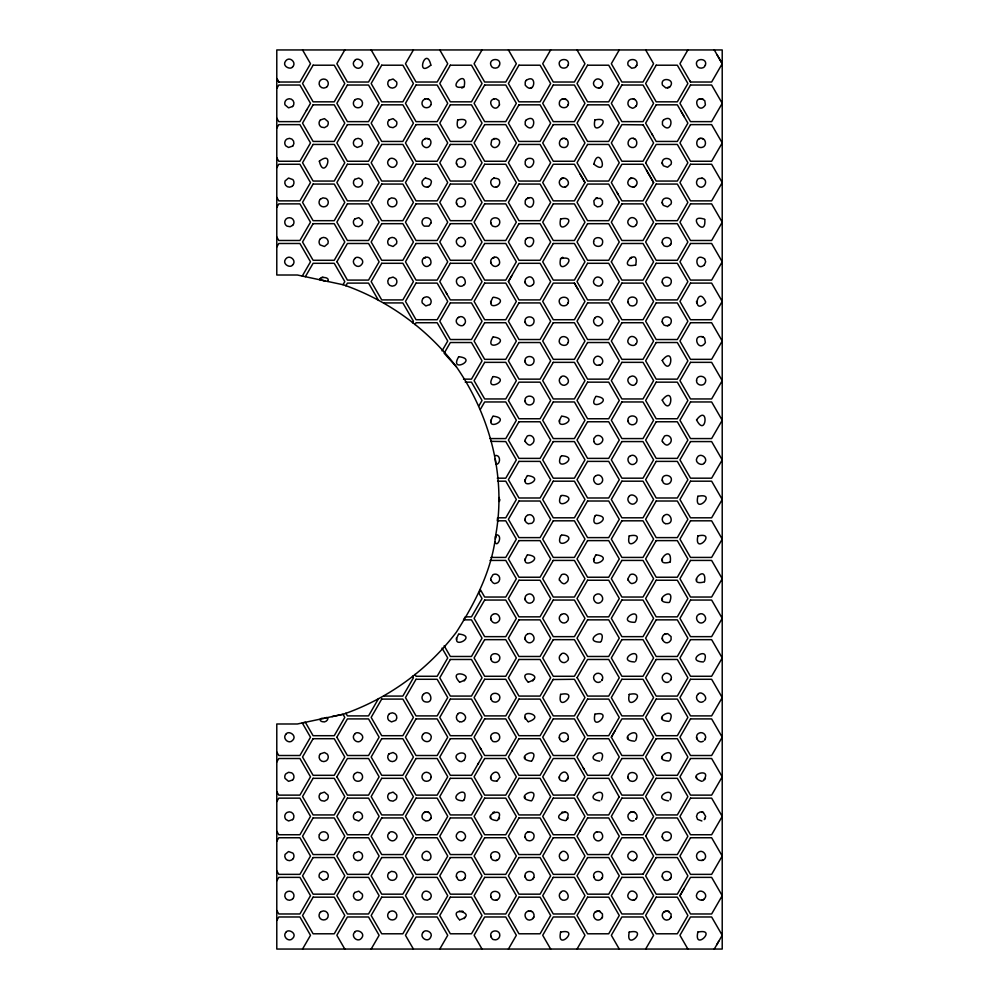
<?xml version="1.0" encoding="UTF-8"?>
<svg xmlns="http://www.w3.org/2000/svg" width="999" height="999" viewBox="0 0 999 999"><rect width="100%" height="100%" fill="white"/><g stroke="black" fill="none" stroke-linecap="round" stroke-linejoin="round"><path stroke-width="1.5" d="M495.342 539.123L495.816 534.59C506.281 476.111 489.835 415.322 456.393 366.82C427.584 329.033 388.374 300.549 343.531 284.827L297.377 275.012L276.785 275.012L276.785 49.95L722.215 49.95L722.215 949.05L276.785 949.05L276.785 723.988L297.377 723.988L343.531 714.173C388.374 698.451 427.584 669.967 456.393 632.18C475.199 602.497 491.958 570.079 495.804 534.702C503.746 534.477 497.14 548.613 495.042 541.933M532.542 284.977C527.697 289.623 521.715 280.657 527.235 277.622C532.704 274.088 535.764 283.204 532.792 284.765M524.937 321.216C524.775 315.01 535.177 315.684 534.003 321.865C533.766 324.55 530.644 326.548 528.109 325.524C525.412 325.899 524.637 318.756 525.212 322.789M490.634 657.966C490.609 651.148 501.935 653.046 499.537 659.54C498.563 662.112 495.329 663.286 492.919 661.95C490.809 661.588 490.497 655.606 490.909 659.54M490.634 856.056C490.472 849.912 500.874 850.486 499.7 856.705C499.45 859.39 496.328 861.375 493.806 860.351C491.096 860.726 490.322 853.596 490.909 857.629M490.634 895.678C490.584 888.81 501.935 890.746 499.537 897.239C498.676 899.425 496.066 900.873 493.806 899.974C491.096 900.349 490.322 893.218 490.909 897.239M531.206 761.213C511.251 758.241 541.895 744.143 531.818 760.988M662.175 281.606C662 275.399 672.427 276.049 671.241 282.255C671.003 284.852 668.094 286.788 665.596 285.989C662.762 286.526 661.813 279.158 662.449 283.179M662.175 321.216C662.012 315.035 672.414 315.634 671.241 321.865C671.003 324.55 667.881 326.548 665.346 325.524C662.649 325.899 661.875 318.756 662.449 322.789M669.068 760.988C649.125 760.326 676.598 743.194 669.979 760.214M456.318 162.75C456.268 155.906 467.632 157.83 465.222 164.323C464.373 166.508 461.738 167.944 459.49 167.045C456.793 167.42 456.019 160.29 456.593 164.323M456.318 202.372C456.181 196.166 466.545 196.865 465.384 203.022C465.159 205.707 462.013 207.692 459.49 206.668C456.793 207.043 456.019 199.912 456.593 203.946M490.634 222.178C490.472 216.383 499.962 216.308 499.812 222.178C499.812 225.112 496.628 227.61 493.806 226.473C491.096 226.848 490.322 219.718 490.909 223.751M498.239 265.172C493.431 269.805 487.337 260.851 492.919 257.817C498.376 254.295 501.486 263.374 498.476 264.96M493.543 297.215C513.374 300.15 482.979 314.51 492.919 297.44M493.294 416.158C513.311 418.481 483.004 433.416 492.919 416.283M458.991 634.053C478.983 636.338 448.726 651.348 458.616 634.19M524.937 360.839C524.775 354.682 535.177 355.269 534.003 361.488C533.728 364.585 529.895 366.358 527.235 364.81C525.112 364.46 524.8 358.479 525.212 362.412M490.634 578.733L492.919 574.762A4.595 4.595 0 0 1 497.514 574.762C501.098 576.698 500.137 582.667 496.016 583.254C492.395 585.414 489.797 576.648 490.909 580.307M524.937 400.462C524.775 394.305 535.177 394.892 534.003 401.099C533.728 404.208 529.895 405.981 527.235 404.433C525.112 404.071 524.8 398.089 525.212 402.023M497.514 622.327C492.395 625.486 487.887 617.095 492.919 614.373M524.937 440.072L527.235 436.101A4.595 4.595 0 0 1 531.818 436.101C534.74 437.749 534.815 442.395 531.818 444.056C527.996 448.239 523.738 438.261 525.212 441.645M527.609 475.574C547.814 478.296 517.107 492.532 527.235 475.711M456.318 875.861C456.181 870.017 465.646 870.029 465.497 875.861C465.472 878.62 462.849 880.868 460.114 880.381C457.092 881.218 455.881 873.388 456.593 877.434M490.634 697.589C490.571 690.858 501.96 692.569 499.537 699.163C498.676 701.335 496.066 702.784 493.806 701.885C491.096 702.26 490.322 695.129 490.909 699.163M528.109 523.601C524.45 522.639 523.926 517.12 527.235 515.334M490.634 737.2C490.422 731.967 498.888 731.043 499.65 736.275C500.462 739.285 497.452 742.319 494.418 741.733C491.396 742.557 490.184 734.727 490.909 738.773M527.609 554.82C547.652 557.18 517.27 572.027 527.235 554.944M496.903 781.018C482.305 782.13 497.302 763.536 499.737 777.21M531.818 602.522C526.673 605.681 522.24 597.29 527.235 594.567M561.913 416.158C582.142 418.906 551.386 433.079 561.538 416.283M496.903 820.641C477.11 817.919 507.355 803.396 497.514 820.416M531.818 642.132C526.698 645.304 522.202 636.9 527.235 634.19M528.109 721.69C514.935 706.98 548.101 715.234 528.359 721.778M490.634 935.289C490.472 929.507 499.962 929.42 499.812 935.289C499.8 938.148 496.84 940.571 494.055 939.672C491.221 940.209 490.259 932.841 490.909 936.862M559.253 578.733L561.538 574.762A4.595 4.595 0 0 1 566.133 574.762C569.055 576.411 569.118 581.056 566.133 582.717C562.3 586.9 558.054 576.923 559.527 580.307M531.206 800.836C511.151 797.726 541.933 783.566 531.818 800.611M524.937 836.25C524.775 830.069 535.177 830.681 534.003 836.887C533.766 839.585 530.644 841.558 528.109 840.546C525.412 840.921 524.637 833.79 525.212 837.811M524.937 875.861C524.787 870.067 534.278 869.992 534.115 875.861C534.153 878.745 531.131 881.118 528.359 880.256C525.524 880.793 524.575 873.413 525.212 877.434M627.872 301.411C627.697 295.229 638.111 295.779 636.937 302.06C636.7 304.67 633.778 306.581 631.293 305.794C628.458 306.331 627.509 298.963 628.146 302.984M559.253 737.2C559.04 731.967 567.507 731.043 568.269 736.275C569.28 739.922 564.76 743.219 561.538 741.183C559.428 740.821 559.115 734.839 559.527 738.773M662.175 162.75C662.125 155.906 673.501 157.83 671.078 164.323L667.569 167.27L663.249 165.709L662.175 162.75L662.449 164.323M596.228 554.82C616.42 557.517 585.739 571.79 595.854 554.944M565.521 781.018C551.173 782.404 565.559 763.224 568.356 777.21M662.175 202.372C662.175 195.542 673.463 197.402 671.078 203.946L667.569 206.893L663.249 205.319L662.175 202.372L662.449 203.946M627.872 420.267C627.709 414.11 638.099 414.71 636.937 420.916C636.65 424.013 632.817 425.786 630.157 424.238C628.046 423.888 627.734 417.907 628.146 421.84M662.175 241.983C661.975 236.713 670.429 235.876 671.191 241.059C672.102 244.28 668.481 247.577 665.346 246.278C662.649 246.666 661.875 239.523 662.449 243.556M701.872 98.801L704.794 100.712L705.394 104.895C698.326 115.747 691.108 95.567 703.371 99.351M701.872 138.424C706.206 138.724 707.13 146.716 701.872 147.465C693.893 148.751 695.928 134.952 703.371 138.961M627.872 578.733L630.157 574.762A4.595 4.595 0 0 1 634.752 574.762C638.336 576.698 637.374 582.667 633.254 583.254C629.632 585.414 627.035 576.648 628.146 580.307M701.872 178.034C705.843 179.271 697.427 176.711 697.09 180.419C695.941 182.342 696.615 185.065 698.476 186.289C703.458 190.06 708.716 181.481 703.371 178.584M662.175 440.072L664.472 436.101A4.595 4.595 0 0 1 669.068 436.101C672.052 437.762 671.99 442.382 669.068 444.056C665.234 448.239 660.976 438.261 662.449 441.645M662.175 479.695C662.15 472.602 674.025 475.074 670.878 481.605C669.854 484.003 666.72 484.915 664.472 483.666C662.349 483.304 662.05 477.335 662.449 481.256M593.556 875.861C593.394 869.767 603.446 870.216 602.672 876.26C602.559 878.983 599.575 881.068 596.977 880.256C594.143 880.793 593.194 873.413 593.831 877.434M705.556 302.06L705.394 302.984C691.508 315.921 697.602 284.003 705.594 301.798M634.752 741.183C614.647 739.809 642.207 723.501 635.714 740.371M669.979 562.137C650.586 567.382 672.639 541.408 670.279 561.875M701.872 336.513L704.595 338.074L705.394 342.607C698.301 353.446 691.108 333.266 703.371 337.05M627.872 776.822C627.859 769.979 639.16 771.902 636.775 778.396C635.926 780.581 633.291 782.005 631.043 781.118C628.334 781.493 627.559 774.362 628.146 778.396M669.068 602.522C649.288 602.709 676.311 583.628 669.78 601.922M669.068 642.132C663.96 645.304 659.415 636.912 664.472 634.19M669.068 721.378C648.851 720.129 676.997 704.17 669.979 720.604M704.295 581.942C684.802 587.012 707.142 561.563 704.595 581.68M662.175 836.25C662.012 830.007 672.414 830.706 671.241 836.887C671.003 839.585 667.881 841.558 665.346 840.546C662.649 840.921 661.875 833.79 662.449 837.811M662.175 875.861C662.012 869.767 672.065 870.216 671.291 876.26C671.178 878.983 668.194 881.068 665.596 880.256C662.762 880.793 661.813 873.413 662.449 877.434M703.371 741.183C698.039 744.492 693.631 735.351 699.15 733.091C701.573 731.817 704.869 733.378 705.456 736.026C706.793 737.786 702.672 742.519 705.394 738.773M701.872 781.343C683.528 775.212 714.597 766.108 702.996 780.931M701.872 820.966L697.564 819.392L696.49 816.433L697.564 813.486L700.274 811.912L703.371 812.462L705.669 816.433L704.332 819.605L705.394 818.006M430.919 65.285C426.086 44.543 414.947 78.546 430.719 65.21M430.919 104.895C432.704 100.387 426.198 96.416 423.077 100.375A4.595 4.595 0 0 0 422.29 104.895C423.514 109.141 430.344 108.267 430.719 104.82M499.537 65.285C502.072 57.28 488.186 57.979 490.909 65.285C492.132 69.493 498.976 68.694 499.338 65.21M499.537 104.895L498.938 100.712L496.016 98.801C484.44 98.864 494.792 114.922 499.338 104.82M428.896 820.416C434.89 817.045 427.709 807.954 423.077 813.486A4.595 4.595 0 0 0 423.077 819.392L425.799 820.966L428.284 820.641M568.156 65.285C570.704 57.28 556.78 57.979 559.527 65.285C560.751 69.493 567.594 68.694 567.956 65.21M459.74 682.167C479.57 675.674 446.103 667.407 459.49 682.08M568.156 104.895C570.541 98.651 559.677 96.453 559.315 102.934C558.416 108.466 567.42 109.303 567.956 104.82M499.288 501.486L499.288 497.514M568.156 302.984C570.704 294.93 556.78 295.716 559.527 302.984C560.751 307.192 567.594 306.393 567.956 302.909M459.74 919.867C479.545 913.498 446.066 905.144 459.49 919.779M568.156 342.607C570.292 337.125 561.413 333.941 559.527 339.46C557.13 345.392 567.195 347.664 567.956 342.532M499.7 777.472L497.14 780.931M636.775 65.285C639.31 57.28 625.424 57.979 628.146 65.285L631.655 68.232L634.752 67.682L636.775 65.285L635.676 66.908M528.359 682.167C548.164 675.399 514.697 667.707 528.109 682.08M636.775 104.895C638.636 98.414 628.608 96.466 627.984 102.685C627.547 104.883 629.133 107.193 631.293 107.717C633.853 110.29 638.448 102.435 635.676 106.531M527.235 911.513C522.477 914.023 526.186 922.04 531.206 919.679C533.778 918.818 534.915 915.321 533.379 913.098C532.792 909.764 525.099 912.099 528.733 910.963M565.759 780.931L568.319 777.472M566.133 820.416C575.811 803.396 545.866 817.856 565.521 820.641M705.394 65.285C707.916 57.393 694.043 57.992 696.765 65.285C697.989 69.493 704.844 68.694 705.194 65.21M602.459 679.345C599.687 683.116 603.858 678.446 602.534 676.598C601.848 673.314 597.177 672.04 594.929 674.575C591.171 677.946 596.016 684.59 600.436 681.755M600.436 919.455L602.459 917.057L602.459 913.91L598.95 910.963L595.953 911.687L597.352 910.963M636.775 818.006C634.028 821.915 638.299 816.707 636.775 814.872C635.689 811.9 631.443 810.801 629.245 813.236C625.711 816.345 629.782 822.764 634.14 820.641M671.078 679.345C668.331 683.241 672.602 678.046 671.078 676.211C670.004 673.239 665.759 672.127 663.548 674.575C659.777 677.959 664.635 684.565 669.068 681.755M669.068 919.455L671.078 917.057L671.078 913.91L667.569 910.963L664.572 911.687L665.971 910.963M427.397 98.801L428.896 99.351M427.397 138.424C434.84 139.46 429.145 152.173 423.077 145.891A4.595 4.595 0 0 1 423.077 139.997L425.799 138.424L428.896 138.961M495.979 138.624C505.007 140.097 495.117 153.434 490.909 144.518L491.695 139.997L496.016 138.424M427.397 811.912L428.896 812.462M564.635 98.801L566.133 99.351M564.635 138.424C569.805 138.811 569.343 148.676 563.036 147.465C556.306 146.391 559.902 135.302 566.133 138.961M461.713 910.963L463.199 911.513M633.254 98.801L634.752 99.351M633.254 138.424C638.473 138.811 637.936 148.689 631.655 147.465C624.537 145.729 629.283 135.177 634.752 138.961M530.332 910.963L531.818 911.513M564.635 811.912L566.133 812.462M598.95 910.963L600.436 911.513M633.254 811.912L634.752 812.462M667.569 910.963L669.068 911.513M292.62 66.871C290.622 70.355 281.219 66.046 285.839 60.752C289.685 55.907 297.04 62.8 292.57 66.908M292.62 106.493L288.561 107.842L285.052 104.895A4.595 4.595 0 0 1 285.839 100.375L287.063 99.351A4.595 4.595 0 0 1 293.681 104.895L292.57 106.531M320.404 119.967L324.463 118.619L327.984 121.566A4.595 4.595 0 0 1 327.185 126.086L324.463 127.66L321.378 127.11A4.595 4.595 0 0 1 319.355 121.566L320.454 119.93M292.62 225.349L290.16 226.698L287.063 226.149A4.595 4.595 0 0 1 285.04 220.604C286.363 216.771 292.345 216.708 293.669 220.604A4.595 4.595 0 0 1 292.882 225.125L292.57 225.387M292.62 264.96C290.397 268.706 281.418 263.911 285.839 258.841C289.635 254.058 297.14 260.789 292.57 264.997M354.72 60.539C357.13 56.493 366.121 62.125 361.238 66.871C357.442 71.191 350.224 64.623 354.77 60.502M389.036 80.345L393.082 78.996L396.603 81.943A4.595 4.595 0 0 1 395.804 86.463L394.58 87.487A4.595 4.595 0 0 1 387.974 81.943L389.073 80.307M354.72 219.006L358.778 217.657L362.3 220.604A4.595 4.595 0 0 1 361.501 225.125L358.778 226.698L355.681 226.149A4.595 4.595 0 0 1 353.658 220.604L354.77 218.968M389.036 119.967L393.082 118.619L396.603 121.566A4.595 4.595 0 0 1 395.804 126.086L393.082 127.66L389.997 127.11A4.595 4.595 0 0 1 387.974 121.566L389.073 119.93M354.72 258.629C356.968 254.745 366.421 260.04 361.188 264.997C357.217 269.405 350.424 262.512 354.77 258.591M389.036 159.59C391.246 155.832 400.237 160.639 395.804 165.709C392.02 170.479 384.515 163.761 389.073 159.553M389.036 199.201L391.496 197.852L394.58 198.389A4.595 4.595 0 0 1 396.603 203.946C395.292 207.817 389.298 207.829 387.974 203.946A4.595 4.595 0 0 1 388.773 199.413L389.073 199.163M286.101 734.04C288.474 730.057 297.565 735.564 292.62 740.371C288.723 744.804 281.706 738.011 286.151 734.003M423.389 298.202L424.3 297.44M292.62 779.994L288.561 781.343L285.052 778.396A4.595 4.595 0 0 1 285.839 773.875L288.561 772.302L291.658 772.851A4.595 4.595 0 0 1 293.681 778.396L292.57 780.032M286.101 932.129C288.236 928.446 297.777 933.391 292.62 938.461C288.674 942.931 281.805 936.013 286.151 932.092M354.72 734.04C356.943 730.194 366.371 735.376 361.238 740.371C357.342 744.804 350.324 738.011 354.77 734.003M354.72 773.651L357.18 772.302L360.277 772.851A4.595 4.595 0 0 1 362.3 778.396C360.989 782.254 354.982 782.279 353.671 778.396A4.595 4.595 0 0 1 354.458 773.875L354.77 773.613M326.935 879.033L322.877 880.381L319.355 877.434A4.595 4.595 0 0 1 320.155 872.914L322.877 871.34L325.961 871.89A4.595 4.595 0 0 1 327.984 877.434L326.885 879.07M354.72 892.507L358.778 891.158L362.3 894.105A4.595 4.595 0 0 1 361.501 898.625L360.277 899.649A4.595 4.595 0 0 1 353.658 894.105L354.77 892.469M389.036 793.468L393.082 792.107L396.603 795.054A4.595 4.595 0 0 1 395.804 799.587L393.082 801.148L389.997 800.611A4.595 4.595 0 0 1 387.974 795.054L389.073 793.418M354.72 932.129C356.718 928.645 366.121 932.954 361.501 938.248C357.654 943.093 350.299 936.2 354.77 932.092M423.339 694.417C430.606 687.387 435.389 705.257 424.3 701.56A4.595 4.595 0 0 1 422.29 696.016L423.389 694.38M389.036 833.079C391.321 829.17 400.587 834.502 395.554 839.41C391.596 843.88 384.715 837 389.073 833.041M423.339 734.04C425 731.043 433.154 733.616 430.919 738.773C428.571 745.341 418.069 739.235 423.389 734.003M389.036 872.701L391.496 871.34L394.58 871.89A4.595 4.595 0 0 1 396.603 877.434C395.292 881.255 389.298 881.343 387.974 877.434A4.595 4.595 0 0 1 388.773 872.914L389.073 872.664M423.339 932.129C425.212 928.733 433.803 932.342 430.581 937.424C427.634 943.481 418.431 936.762 423.389 932.092M292.62 146.116L288.561 147.465L285.839 145.891A4.595 4.595 0 0 1 285.839 139.997L287.063 138.961A4.595 4.595 0 0 1 292.882 145.891L292.57 146.154M292.62 185.727L291.658 186.538A4.595 4.595 0 0 1 285.04 180.994L288.561 178.034L292.882 179.608A4.595 4.595 0 0 1 292.882 185.514L292.57 185.764M326.935 86.688L325.961 87.487A4.595 4.595 0 0 1 319.355 81.943C320.679 78.084 326.661 78.084 327.984 81.943A4.595 4.595 0 0 1 327.185 86.463L326.885 86.726M354.72 100.162L355.681 99.351A4.595 4.595 0 0 1 362.3 104.895C360.964 108.766 354.995 108.754 353.671 104.895A4.595 4.595 0 0 1 354.458 100.375L354.77 100.125M354.72 139.773L355.681 138.961A4.595 4.595 0 0 1 361.501 145.891L357.18 147.465L354.458 145.891A4.595 4.595 0 0 1 354.458 139.997L354.77 139.735M354.72 179.395L358.778 178.034L361.501 179.608A4.595 4.595 0 0 1 361.501 185.514L360.277 186.538A4.595 4.595 0 0 1 353.658 180.994L354.77 179.358M389.036 238.823L389.997 238.012A4.595 4.595 0 0 1 396.603 243.556L393.082 246.503L388.773 244.942A4.595 4.595 0 0 1 388.773 239.036L389.073 238.786M389.036 278.434L388.773 278.659A4.595 4.595 0 0 0 394.58 285.577L395.804 284.553A4.595 4.595 0 0 0 395.804 278.659L393.082 277.085L389.273 278.234M464.173 86.688C443.968 91.671 468.206 66.184 464.123 86.726M457.654 119.967C478.121 115.622 453.534 139.997 457.692 119.93M429.857 264.96C432.192 263.823 430.944 255.844 425.799 257.267C418.381 258.591 423.876 270.379 429.607 265.172M429.807 304.62L425.799 305.931L422.29 302.984A4.595 4.595 0 0 1 423.077 298.464L423.339 298.239M292.62 819.605L288.561 820.966L285.839 819.392A4.595 4.595 0 0 1 285.839 813.486L287.063 812.462A4.595 4.595 0 0 1 293.681 818.006L292.57 819.642M292.62 859.227L291.658 860.039A4.595 4.595 0 0 1 285.04 854.482L288.561 851.535L292.882 853.109A4.595 4.595 0 0 1 292.882 859.003L292.57 859.265M464.123 245.192C461.076 250 452.097 241.92 458.616 238.012M292.62 898.838L291.658 899.649A4.595 4.595 0 0 1 285.04 894.105C286.376 890.234 292.345 890.246 293.669 894.105A4.595 4.595 0 0 1 292.882 898.625L292.57 898.875M464.173 284.765C466.958 283.366 464.423 274.375 458.991 277.497M457.692 318.019L458.616 317.245M526.273 80.345C537.974 72.627 534.54 96.728 525.212 85.09L525.212 81.943L526.311 80.307M464.123 324.425C461.925 328.346 452.697 322.877 457.654 318.057M526.273 119.967C538.111 112.3 534.34 136.301 525.212 124.7L525.212 121.566L526.311 119.93M526.311 159.553L527.609 158.641M320.404 912.312L321.378 911.513A4.595 4.595 0 0 1 327.984 917.057C326.661 920.916 320.679 920.916 319.355 917.057A4.595 4.595 0 0 1 320.155 912.537L320.454 912.274M354.72 813.273L355.681 812.462A4.595 4.595 0 0 1 362.3 818.006L358.778 820.966L354.458 819.392A4.595 4.595 0 0 1 354.458 813.486L354.77 813.236M526.273 199.201C537.949 191.458 534.315 215.534 525.212 203.946L525.212 200.799L526.311 199.163M389.036 714.235L389.997 713.423A4.595 4.595 0 0 1 395.804 720.354L391.496 721.915L388.773 720.341A4.595 4.595 0 0 1 388.773 714.447L389.073 714.185M354.72 852.884L358.778 851.535L361.501 853.109A4.595 4.595 0 0 1 361.501 859.003L360.277 860.039A4.595 4.595 0 0 1 354.458 853.109L354.77 852.846M526.311 238.786L527.235 238.012M389.036 753.845L393.082 752.497L395.804 754.058A4.595 4.595 0 0 1 395.804 759.964L394.58 760.988A4.595 4.595 0 0 1 387.974 755.444L389.073 753.808M560.576 219.006C581.031 214.635 556.368 238.986 560.626 218.968M594.892 119.967C615.334 115.584 590.684 139.935 594.929 119.93M560.576 258.629C581.356 254.183 556.243 278.684 560.626 258.591M389.036 912.312L389.997 911.513A4.595 4.595 0 0 1 396.603 917.057C395.292 920.953 389.285 920.891 387.974 917.057A4.595 4.595 0 0 1 388.773 912.537L389.073 912.274M464.173 680.943L465.222 679.345M464.123 720.604L461.713 721.915L459.74 721.778M560.576 377.485C563.761 372.702 572.539 380.781 566.133 384.627C561.7 387.462 556.855 380.806 560.626 377.447M464.123 760.214L461.713 761.538L459.74 761.4M594.892 318.057C597.614 313.599 606.393 320.242 601.161 324.6C596.977 328.821 590.796 321.715 594.929 318.019M464.123 799.837L463.199 800.611M560.626 456.68L561.538 455.906M670.029 86.688L665.971 88.037L662.449 85.09C659.702 76.174 676.373 78.971 669.979 86.726M464.173 839.41C461.838 843.306 453.071 838.236 457.392 833.291C461.238 828.458 468.606 835.326 464.123 839.447M560.626 496.291L561.538 495.529M663.511 119.967C675.349 112.3 671.578 136.301 662.449 124.7L662.449 121.566L663.548 119.93M635.714 225.349C633.378 229.246 624.612 224.176 628.945 219.231C632.779 214.435 640.159 221.229 635.676 225.387M464.173 879.033L465.222 877.434M560.626 535.914L561.538 535.139M635.714 264.96C615.009 269.817 639.909 244.58 635.676 264.997M464.173 918.655L465.222 917.057M532.792 680.943L533.841 679.345M560.626 615.147L561.538 614.373M635.714 344.193C633.978 347.377 625.461 344.28 628.346 339.123C631.206 332.555 640.671 339.548 635.676 344.243M594.929 516.108L595.854 515.334M560.626 654.757C563.973 649.7 571.528 658.204 567.045 661.176M635.676 383.853C632.629 388.661 623.651 380.582 630.157 376.673M560.576 694.417C581.131 690.022 556.393 714.447 560.626 694.38M629.195 496.328C631.58 492.345 640.696 497.952 635.676 502.709C631.58 507.255 624.987 500.112 629.245 496.291M532.792 879.033L533.841 877.434M629.195 535.951C649.475 531.555 624.662 555.519 629.245 535.914M704.295 264.997C695.429 272.49 693.393 251.373 704.595 258.841M560.576 892.507C565.372 886.538 572.589 898.663 564.635 900.199C560.439 901.098 557.442 895.316 560.626 892.469M663.548 516.108C669.78 509.478 676.036 524.85 665.596 523.701M560.576 932.129C581.106 927.696 556.306 952.084 560.626 932.092M629.195 694.417C649.75 690.022 625.012 714.447 629.245 694.38M601.41 799.799C608.241 783.653 581.006 798.338 599.825 800.836M704.332 463.049C702.422 466.521 693.893 462.799 697.09 457.742C700.074 451.673 709.203 458.491 704.295 463.086M697.814 496.328C718.643 491.933 693.381 516.271 697.864 496.291M601.41 879.033L602.459 877.434M697.814 535.951C718.019 531.343 693.706 555.956 697.864 535.914M629.195 932.129C649.75 927.734 625.012 952.147 629.245 932.092M704.332 661.138C710.751 644.28 683.478 661.138 703.371 661.95M697.864 694.38C700.911 689.685 708.903 697.727 704.332 700.761M670.029 799.799C676.86 783.653 649.625 798.338 668.443 800.836M670.029 879.033L671.078 877.434M704.332 898.838C702.509 902.159 694.118 898.85 696.965 893.755C699.824 887.249 709.265 894.205 704.295 898.875M697.814 932.129C718.406 927.734 693.406 951.935 697.864 932.092M560.576 179.395C563.811 174.613 572.552 182.655 566.133 186.538C561.7 189.373 556.855 182.717 560.626 179.358M601.41 86.688C598.988 90.684 590.359 85.439 594.63 80.569C598.463 75.762 605.856 82.58 601.361 86.726M457.692 714.185C460.077 710.027 469.031 715.883 464.173 720.566M429.857 898.838L427.397 900.199L424.3 899.649A4.595 4.595 0 0 1 422.29 894.105C424.85 887.162 434.927 893.943 429.807 898.875M601.41 284.765C599.525 288.187 590.946 284.528 594.168 279.47C597.227 273.276 606.243 280.244 601.361 284.815M635.714 185.727C633.89 189.048 625.499 185.739 628.346 180.644C631.168 174.213 640.646 181.044 635.676 185.764M594.892 714.235C615.122 709.577 590.734 734.34 594.929 714.185M560.576 852.884C565.272 846.99 572.727 858.94 564.635 860.576C560.439 861.488 557.442 855.706 560.626 852.846M601.41 760.177C608.354 744.367 581.018 758.74 599.825 761.213M635.714 661.138C642.057 644.13 614.934 661.251 634.752 661.95M594.929 912.274L595.854 911.513M635.714 859.227C633.291 863.236 624.675 857.979 628.945 853.109C632.904 848.126 640.097 855.206 635.676 859.265M635.714 898.838C633.791 902.322 625.274 898.588 628.471 893.531C631.568 887.274 640.534 894.38 635.676 898.875M663.548 912.274L664.472 911.513M336.85 776.822L347.415 758.516L368.544 758.516L379.121 776.822L368.544 795.129L347.415 795.129L336.875 776.772M320.754 279.982C316.845 276.898 330.794 275.911 327.859 281.493M716.683 944.867L717.257 943.88M718.693 941.395L718.281 942.094M276.948 88.224L278.796 85.027L299.925 85.027L310.502 103.322L299.925 121.628L278.796 121.628L276.785 118.157M306.368 110.464L306.968 109.428M508.391 281.606L518.956 263.299L540.097 263.299L550.661 281.606L540.097 299.912L518.956 299.912L508.391 281.606L511.913 275.499M477.947 764.11L478.521 763.111M553.134 679.52L574.4 679.283L584.977 697.589L574.4 715.896L553.271 715.896L542.707 697.589L553.271 679.283M614.847 731.106L611.326 737.2L621.89 755.506L643.019 755.506L653.596 737.2L643.019 718.905L621.89 718.905L611.326 737.2M580.069 830.943L580.531 830.144M718.081 942.457L717.507 943.443M276.785 128.109L278.796 124.638L299.925 124.638L310.502 142.944L299.925 161.251L278.796 161.251L276.785 157.78M276.785 167.732L278.796 164.261L299.925 164.261L310.502 182.567L299.925 200.861L278.796 200.861L276.785 197.39M344.792 49.95L336.85 63.711L347.415 82.018L368.544 82.018L379.121 63.711L371.166 49.95M276.785 207.342L278.796 203.871L299.925 203.871L310.502 222.178L299.925 240.484L278.796 240.484L276.785 237.013M276.785 246.965L278.796 243.494L299.925 243.494L310.502 261.8L302.26 276.061M413.411 49.95L405.469 63.711L416.034 82.018L437.162 82.018L447.739 63.711L439.785 49.95M305.357 276.711L313.099 263.299L334.24 263.299L344.805 281.606L343.007 284.715M319.742 279.77L320.155 278.659M336.85 261.8L347.415 243.494L368.544 243.494L379.121 261.8L368.544 280.095L347.415 280.095L336.938 261.626M345.829 285.851L347.415 283.104L368.544 283.104L378.534 300.412M482.03 49.95L474.088 63.711L484.652 82.018L505.781 82.018L516.358 63.711L508.416 49.95M550.649 49.95L542.707 63.711L553.271 82.018L574.4 82.018L584.977 63.711L577.035 49.95M412.512 322.814L413.424 321.216L402.859 302.922L384.165 302.922M414.96 324.588L416.034 322.727L437.162 322.727L447.739 341.034L442.045 350.886M619.268 49.95L611.326 63.711L621.89 82.018L643.019 82.018L653.596 63.711L645.654 49.95M584.977 182.567L574.4 200.861L553.271 200.861L542.707 182.567L553.271 164.261L574.4 164.261L584.977 182.567L580.257 174.4M478.921 405.856L482.042 400.462L471.478 382.155L465.247 382.155M276.785 761.987L278.796 758.516L299.925 758.516L310.502 776.822L299.925 795.129L278.796 795.129L276.785 791.658M480.469 409.19L484.652 401.96L505.781 401.96L516.358 420.267L505.781 438.573L490.022 438.573M687.886 49.95L679.944 63.711L690.509 82.018L711.638 82.018L722.215 63.711L717.082 54.82M619.28 202.372L608.716 220.679L587.574 220.679L577.01 202.372L587.574 184.066L608.716 184.066L619.155 202.148M643.019 124.638L653.596 142.944L643.019 161.251L621.89 161.251L611.326 142.944L621.89 124.638L643.156 124.863M276.785 801.61L278.796 798.139L299.925 798.139L310.502 816.433L299.925 834.739L278.796 834.739L276.785 831.268M508.391 400.462L518.956 382.155L540.097 382.155L550.661 400.462L540.097 418.756L518.956 418.756L508.603 400.824M645.629 162.75L656.193 144.443L677.334 144.443L687.899 162.75L677.334 181.056L656.193 181.056L645.729 162.912M653.596 182.567L643.019 200.861L621.89 200.861L611.326 182.567L621.89 164.261L643.019 164.261L653.596 182.567L646.553 170.354M276.785 841.22L278.796 837.749L299.925 837.749L310.502 856.056L299.925 874.362L278.796 874.362L276.785 870.891M336.85 737.2L347.415 718.905L368.544 718.905L379.121 737.2L368.544 755.506L347.415 755.506L336.938 737.374M611.326 261.8L621.89 243.494L643.019 243.494L653.596 261.8L643.019 280.095L621.89 280.095L611.4 261.938M378.534 698.588L368.544 715.896L347.415 715.896L345.829 713.149M276.785 880.843L278.796 877.372L299.925 877.372L310.502 895.678L299.925 913.973L278.796 913.973L276.785 910.501M276.785 920.454L278.796 916.982L299.925 916.982L310.502 935.289L302.547 949.05M479.982 591.308L478.921 593.144L482.042 598.538L471.478 616.845L465.247 616.845L463.499 619.855L471.478 619.855L482.042 638.161L471.478 656.468L450.337 656.468L444.155 645.754M371.166 949.05L379.121 935.289L368.544 916.982L347.415 916.982L336.85 935.289L344.792 949.05M577.01 677.784L587.574 659.477L608.716 659.477L619.28 677.784L608.716 696.078L587.574 696.078L577.135 677.559M439.785 949.05L447.739 935.289L437.162 916.982L416.034 916.982L405.469 935.289L413.411 949.05M574.4 795.129L584.977 776.822L574.4 758.516L553.271 758.516L542.707 776.822L553.271 795.129L574.487 794.992M508.416 949.05L516.358 935.289L505.781 916.982L484.652 916.982L474.088 935.289L482.03 949.05M619.28 796.628L608.716 814.934L587.574 814.934L577.01 796.628L587.574 778.321L608.716 778.321L619.155 796.852M577.035 949.05L584.977 935.289L574.4 916.982L553.271 916.982L542.707 935.289L550.649 949.05M645.629 836.25L656.193 817.944L677.334 817.944L687.899 836.25L677.334 854.557L656.193 854.557L645.729 836.088M643.019 874.362L653.596 856.056L643.019 837.749L621.89 837.749L611.326 856.056L621.89 874.362L643.156 874.137M645.654 949.05L653.596 935.289L643.019 916.982L621.89 916.982L611.326 935.289L619.268 949.05M679.944 895.678L690.509 877.372L711.638 877.372L722.215 895.678L711.638 913.973L690.509 913.973L679.944 895.678L684.153 888.386M714.273 949.05L722.215 935.289L711.638 916.982L690.509 916.982L679.944 935.289L687.886 949.05M511.913 750.911L512.337 750.174M424.675 99.213L425.799 98.801M424.675 138.836L425.799 138.424M493.294 99.213L494.418 98.801M493.294 138.836L494.418 138.424M561.913 99.213L563.036 98.801M561.913 138.836L563.036 138.424M699.15 99.213L700.274 98.801M699.15 138.836L700.274 138.424M458.991 911.375L460.114 910.963M429.857 304.583C433.391 301.411 429.208 295.117 424.925 297.215M704.332 264.96L705.669 261.8L704.794 259.191M464.173 799.799C469.917 782.567 444.355 799.625 462.587 800.836M424.3 178.584L422.29 180.994A4.595 4.595 0 0 0 424.3 186.538C426.96 188.087 430.794 186.313 431.081 183.204C433.491 178.009 422.115 178.009 425.836 178.247L424.925 178.359M492.919 178.584C487.862 181.319 492.395 189.698 497.514 186.538C499.35 185.389 500.249 183.067 499.537 180.994C499.637 177.048 490.584 178.709 494.455 178.247L493.543 178.359M458.616 277.622C453.084 280.632 459.016 289.673 463.923 284.977M595.854 198.389L593.831 200.799L594.305 204.758L597.352 206.893L600.436 206.343L602.459 203.946L602.459 200.799L600.436 198.389L595.854 198.389L597.39 198.052L596.465 198.164M458.616 356.868C448.626 373.876 479.045 359.153 458.991 356.73M492.919 337.05C482.854 353.921 513.611 339.722 493.294 336.913M492.919 376.673C482.929 393.693 513.361 378.958 493.294 376.536M600.436 364.81C607.055 360.964 597.814 351.848 594.168 358.703C593.069 360.527 593.618 363.149 595.354 364.398C596.54 366.645 602.734 363.761 598.95 365.359M595.854 396.478C585.689 413.199 616.445 399.15 596.228 396.341M635.714 383.816C639.248 380.582 634.952 374.088 630.531 376.536M532.542 522.677C536.451 519.642 532.167 512.674 527.609 515.197M595.854 475.711C590.771 478.446 595.342 486.825 600.436 483.666M630.157 455.906C625.099 458.641 629.632 467.02 634.752 463.861M601.161 483.066C605.082 480.019 600.811 473.039 596.228 475.574M635.476 463.261C639.385 460.214 635.089 453.246 630.531 455.769M498.239 621.728C502.147 618.693 497.852 611.713 493.294 614.235M532.542 601.922C536.451 598.876 532.167 591.908 527.609 594.43M532.542 641.533C536.451 638.498 532.167 631.53 527.609 634.053M595.854 594.567C590.796 597.302 595.317 605.681 600.436 602.522M566.858 621.728C570.779 618.681 566.495 611.7 561.913 614.235M601.161 601.922C605.082 598.876 600.811 591.895 596.228 594.43M601.161 641.533C607.916 623.851 580.719 642.107 600.436 642.132M635.476 621.728C642.17 603.945 614.972 622.227 634.752 622.327M698.776 614.373C693.718 617.107 698.251 625.486 703.371 622.327M669.78 641.533L671.078 639.735L671.078 636.588L667.569 633.641L664.572 634.365L665.971 633.641M704.095 621.728C708.016 618.681 703.733 611.7 699.15 614.235M595.854 832.267C590.234 835.326 596.366 844.255 601.161 839.622C602.897 838.211 603.184 835.426 601.86 833.641C601.361 830.544 593.381 832.729 597.39 831.93L596.465 832.042M703.371 860.039C709.178 856.742 702.334 847.514 697.564 853.109C696.203 854.819 696.203 857.304 697.564 859.003C698.513 861.9 705.744 859.177 701.872 860.576M526.273 159.59L525.212 161.189L525.212 164.323C530.831 174.425 539.747 156.131 527.847 158.554M464.173 245.155C467.757 241.895 463.336 235.464 458.991 237.874M464.173 324.388C467.719 321.141 463.361 314.71 458.991 317.108M560.576 654.807C556.893 658.204 561.725 664.76 566.133 661.95M464.173 760.177C471.041 747.739 447.564 753.633 459.49 761.313M697.814 694.417C694.13 697.826 698.963 704.382 703.371 701.56M560.576 456.718C554.17 473.276 580.918 456.905 561.913 455.769M560.576 496.328C554.17 512.887 580.918 496.515 561.913 495.392M560.576 535.951C554.17 552.509 580.918 536.138 561.913 535.002M594.892 516.146C588.561 532.754 615.359 516.583 596.228 515.197M663.511 516.146C661.163 518.331 662.225 522.789 665.346 523.601M560.576 615.184C556.893 618.593 561.725 625.137 566.133 622.327M526.273 238.823L525.212 240.422L525.212 243.556C531.243 253.846 539.448 234.927 527.609 237.874M457.654 714.235C455.319 716.42 456.356 720.878 459.49 721.69M594.892 912.312C591.433 915.459 595.504 921.79 599.825 919.679M663.511 912.312C660.052 915.459 664.123 921.79 668.443 919.679M593.831 164.323C598.726 143.431 610.164 177.335 594.03 164.248M525.212 283.179L524.937 281.606M490.909 302.984L490.634 301.411M696.765 302.984L696.49 301.411M525.212 718.968L524.937 717.394M525.212 758.578L524.937 757.017M490.909 778.396L490.634 776.822M662.449 718.968L662.175 717.394M628.146 738.773L627.872 737.2M559.527 778.396L559.253 776.822M525.212 798.201L524.937 796.628M696.765 738.773L696.49 737.2M490.909 818.006L490.634 816.433M662.449 758.578L662.175 757.017M696.765 778.396L696.49 776.822M490.909 421.84L490.634 420.267M559.527 421.84L559.253 420.267M593.831 441.645L593.831 438.499L595.854 436.101A4.595 4.595 0 0 1 600.449 436.101C607.804 440.684 595.916 448.826 594.03 441.57M525.212 481.256L524.937 479.695M525.212 520.879L524.937 519.305M525.212 560.501L524.937 558.928M593.831 560.501L593.556 558.928M525.212 600.112L524.937 598.538M490.909 619.917L490.634 618.356M662.449 560.501L662.175 558.928M456.593 639.735L456.318 638.161M525.212 639.735L524.937 638.161M696.765 580.307L696.49 578.733M662.449 600.112L662.175 598.538M662.449 639.735L662.175 638.161M531.818 523.289L528.359 523.701M427.397 860.576C434.815 859.427 429.195 846.653 423.077 853.109A4.595 4.595 0 0 0 424.3 860.039L427.36 860.376M490.909 263.361L490.634 261.8M324.5 718.219C329.508 715.496 328.459 721.103 324.463 721.915C318.556 722.065 319.043 717.419 323.489 718.431M331.993 716.62L343.007 714.285L344.805 717.394L334.24 735.701L313.099 735.701L305.357 722.289L302.26 722.939L310.502 737.2L299.925 755.506L278.796 755.506L276.785 752.035M527.847 198.164L528.771 198.052L527.235 198.389M424.925 257.592L425.836 257.48L424.3 257.817M493.543 257.592L494.455 257.48L492.919 257.817M562.162 257.592L563.074 257.48L561.538 257.817M630.781 257.592L631.693 257.48L630.157 257.817M527.847 832.042L528.771 831.93L527.235 832.267M562.162 178.359L563.074 178.247L561.538 178.584M630.781 178.359L631.693 178.247L630.157 178.584M278.796 82.018L276.785 78.546L278.796 82.018L299.925 82.018L310.502 63.711L302.547 49.95M574.4 283.104L553.271 283.104L542.707 301.411L553.271 319.717L574.4 319.717L584.977 301.411L574.4 283.104L577.922 289.211M463.499 379.145L471.478 379.145L482.042 360.839L471.478 342.532L450.337 342.532L444.155 353.246L456.393 366.82M495.229 458.903L495.629 462.699M495.879 464.41C500.824 464.622 500.949 454.083 494.88 455.569M497.265 478.184L505.781 478.184L516.358 459.877L505.781 441.583L490.921 441.346M497.577 481.193L505.781 481.193L516.358 499.5L505.781 517.807L497.577 517.807L497.265 520.816L505.781 520.816L516.358 539.123L505.781 557.417L490.996 557.417M499.812 499.5L499.537 501.073M490.022 560.427L505.781 560.427L516.358 578.733L505.781 597.04L484.652 597.04L480.469 589.81M384.165 696.078L402.859 696.078L413.424 677.784L412.512 676.186M323.776 280.632L324.95 280.881M323.863 280.644L321.291 280.095M671.078 243.556L670.279 244.942M705.394 778.396L704.595 779.769M568.156 738.773L567.357 740.159M701.872 811.912L703.371 812.462M568.156 778.396L567.357 779.769M568.156 818.006L567.357 819.392M499.537 818.006L498.738 819.392M430.919 818.006L430.119 819.392M671.078 917.057L670.279 918.431M602.459 917.057L601.66 918.431M533.841 917.057L533.041 918.431M704.595 219.231C685.289 212.949 706.318 239.623 704.794 219.568M680.856 110.926L684.327 116.945M714.273 49.95L722.215 63.711M669.068 87.487L667.569 88.037M600.436 87.487L598.95 88.037M634.752 186.538L633.254 187.088M531.818 87.487L530.332 88.037M669.068 325.199L667.569 325.736M566.133 186.538L564.635 187.088M463.199 87.487L461.713 88.037M497.514 186.538L496.016 187.088M428.896 186.538L427.397 187.088M703.371 899.649L701.872 900.199M630.157 812.462L631.655 811.912M634.752 860.039L633.254 860.576M634.752 899.649L633.254 900.199M561.538 812.462L563.036 811.912M442.045 648.114L447.739 657.966L437.162 676.273L416.034 676.273L414.96 674.412M492.919 812.462L494.418 811.912M497.514 860.039L496.016 860.576M497.514 899.649L496.016 900.199M424.3 812.462L425.799 811.912M689.76 80.707L690.509 82.018M651.823 133.854L652.672 135.34M616.932 192.27L618.369 194.768M445.891 292.195L446.815 293.806M583.191 767.719L584.053 769.218M480.369 748.089L481.131 749.412M321.378 277.622L322.877 277.085M495.541 537.187L495.716 536.301L495.541 537.187M593.618 241.596C592.794 247.277 602.172 248.252 602.622 242.632C603.808 236.738 593.856 235.627 593.618 241.596M662.25 360.452C671.453 379.433 675.611 343.743 662.25 360.452M662.25 400.062C671.59 419.193 675.524 383.329 662.25 400.062M696.553 380.257C695.828 385.389 703.796 387.05 705.394 382.217C707.742 376.011 696.927 373.676 696.553 380.257M696.553 419.88C706.243 438.911 709.365 403.084 696.553 419.88M319.355 161.189C324.001 181.668 335.876 148.489 319.355 161.189M319.355 834.677C316.708 842.632 330.632 842.319 327.984 834.677C326.661 830.793 320.679 830.806 319.355 834.677M431.081 222.827L428.896 226.149L424.3 226.149A4.595 4.595 0 0 1 422.29 220.604C423.901 215.597 432.155 217.632 431.081 222.827M431.118 777.21C430.981 781.93 423.738 782.841 422.29 778.396A4.595 4.595 0 0 1 423.077 773.875C425.749 770.391 431.705 773.039 431.118 777.21M320.404 199.201L322.877 197.852L325.961 198.389A4.595 4.595 0 0 1 327.984 203.946C326.673 207.817 320.679 207.817 319.355 203.946A4.595 4.595 0 0 1 320.155 199.413L320.454 199.163M320.404 793.468L324.463 792.107L327.984 795.054A4.595 4.595 0 0 1 327.185 799.587L324.463 801.148L321.378 800.611A4.595 4.595 0 0 1 319.355 795.054L320.454 793.418M320.404 238.823L321.378 238.012A4.595 4.595 0 0 1 327.984 243.556L324.463 246.503L320.155 244.942A4.595 4.595 0 0 1 320.155 239.036L320.454 238.786M320.404 753.845L324.463 752.497L327.185 754.058A4.595 4.595 0 0 1 327.185 759.964L325.961 760.988A4.595 4.595 0 0 1 319.355 755.444L320.454 753.808M313.099 65.21L302.535 83.516L313.099 101.823L334.24 101.823L344.805 83.516L334.24 65.21L313.099 65.21M313.099 104.833L302.535 123.139L313.099 141.433L334.24 141.433L344.805 123.139L334.24 104.833L313.099 104.833M313.099 144.443L302.535 162.75L313.099 181.056L334.24 181.056L344.805 162.75L334.24 144.443L313.099 144.443M347.415 85.027L336.85 103.322L347.415 121.628L368.544 121.628L379.121 103.322L368.544 85.027L347.415 85.027M313.099 184.066L302.535 202.372L313.099 220.679L334.24 220.679L344.805 202.372L334.24 184.066L313.099 184.066M347.415 124.638L336.85 142.944L347.415 161.251L368.544 161.251L379.121 142.944L368.544 124.638L347.415 124.638M381.718 65.21L371.153 83.516L381.718 101.823L402.859 101.823L413.424 83.516L402.859 65.21L381.718 65.21M313.099 223.689L302.535 241.983L313.099 260.289L334.24 260.289L344.805 241.983L334.24 223.689L313.099 223.689M347.415 164.261L336.85 182.567L347.415 200.861L368.544 200.861L379.121 182.567L368.544 164.261L347.415 164.261M381.718 104.833L371.153 123.139L381.718 141.433L402.859 141.433L413.424 123.139L402.859 104.833L381.718 104.833M347.415 203.871L336.85 222.178L347.415 240.484L368.544 240.484L379.121 222.178L368.544 203.871L347.415 203.871M381.718 144.443L371.153 162.75L381.718 181.056L402.859 181.056L413.424 162.75L402.859 144.443L381.718 144.443M416.034 85.027L405.469 103.322L416.034 121.628L437.162 121.628L447.739 103.322L437.162 85.027L416.034 85.027M381.718 184.066L371.153 202.372L381.718 220.679L402.859 220.679L413.424 202.372L402.859 184.066L381.718 184.066M416.034 124.638L405.469 142.944L416.034 161.251L437.162 161.251L447.739 142.944L437.162 124.638L416.034 124.638M450.337 65.21L439.772 83.516L450.337 101.823L471.478 101.823L482.042 83.516L471.478 65.21L450.337 65.21M381.718 223.689L371.153 241.983L381.718 260.289L402.859 260.289L413.424 241.983L402.859 223.689L381.718 223.689M416.034 164.261L405.469 182.567L416.034 200.861L437.162 200.861L447.739 182.567L437.162 164.261L416.034 164.261M450.337 104.833L439.772 123.139L450.337 141.433L471.478 141.433L482.042 123.139L471.478 104.833L450.337 104.833M381.718 263.299L371.153 281.606L381.718 299.912L402.859 299.912L413.424 281.606L402.859 263.299L381.718 263.299M416.034 203.871L405.469 222.178L416.034 240.484L437.162 240.484L447.739 222.178L437.162 203.871L416.034 203.871M450.337 144.443L439.772 162.75L450.337 181.056L471.478 181.056L482.042 162.75L471.478 144.443L450.337 144.443M484.652 85.027L474.088 103.322L484.652 121.628L505.781 121.628L516.358 103.322L505.781 85.027L484.652 85.027M416.034 243.494L405.469 261.8L416.034 280.095L437.162 280.095L447.739 261.8L437.162 243.494L416.034 243.494M450.337 184.066L439.772 202.372L450.337 220.679L471.478 220.679L482.042 202.372L471.478 184.066L450.337 184.066M484.652 124.638L474.088 142.944L484.652 161.251L505.781 161.251L516.358 142.944L505.781 124.638L484.652 124.638M518.956 65.21L508.391 83.516L518.956 101.823L540.097 101.823L550.661 83.516L540.097 65.21L518.956 65.21M416.034 283.104L405.469 301.411L416.034 319.717L437.162 319.717L447.739 301.411L437.162 283.104L416.034 283.104M450.337 223.689L439.772 241.983L450.337 260.289L471.478 260.289L482.042 241.983L471.478 223.689L450.337 223.689M484.652 164.261L474.088 182.567L484.652 200.861L505.781 200.861L516.358 182.567L505.781 164.261L484.652 164.261M518.956 104.833L508.391 123.139L518.956 141.433L540.097 141.433L550.661 123.139L540.097 104.833L518.956 104.833M450.337 263.299L439.772 281.606L450.337 299.912L471.478 299.912L482.042 281.606L471.478 263.299L450.337 263.299M484.652 203.871L474.088 222.178L484.652 240.484L505.781 240.484L516.358 222.178L505.781 203.871L484.652 203.871M518.956 144.443L508.391 162.75L518.956 181.056L540.097 181.056L550.661 162.75L540.097 144.443L518.956 144.443M553.271 85.027L542.707 103.322L553.271 121.628L574.4 121.628L584.977 103.322L574.4 85.027L553.271 85.027M450.337 302.922L439.772 321.216L450.337 339.523L471.478 339.523L482.042 321.216L471.478 302.922L450.337 302.922M484.652 243.494L474.088 261.8L484.652 280.095L505.781 280.095L516.358 261.8L505.781 243.494L484.652 243.494M518.956 184.066L508.391 202.372L518.956 220.679L540.097 220.679L550.661 202.372L540.097 184.066L518.956 184.066M553.271 124.638L542.707 142.944L553.271 161.251L574.4 161.251L584.977 142.944L574.4 124.638L553.271 124.638M587.574 65.21L577.01 83.516L587.574 101.823L608.716 101.823L619.28 83.516L608.716 65.21L587.574 65.21M484.652 283.104L474.088 301.411L484.652 319.717L505.781 319.717L516.358 301.411L505.781 283.104L484.652 283.104M518.956 223.689L508.391 241.983L518.956 260.289L540.097 260.289L550.661 241.983L540.097 223.689L518.956 223.689M587.574 104.833L577.01 123.139L587.574 141.433L608.716 141.433L619.28 123.139L608.716 104.833L587.574 104.833M484.652 322.727L474.088 341.034L484.652 359.34L505.781 359.34L516.358 341.034L505.781 322.727L484.652 322.727M553.271 203.871L542.707 222.178L553.271 240.484L574.4 240.484L584.977 222.178L574.4 203.871L553.271 203.871M587.574 144.443L577.01 162.75L587.574 181.056L608.716 181.056L619.28 162.75L608.716 144.443L587.574 144.443M621.89 85.027L611.326 103.322L621.89 121.628L643.019 121.628L653.596 103.322L643.019 85.027L621.89 85.027M484.652 362.35L474.088 380.644L484.652 398.951L505.781 398.951L516.358 380.644L505.781 362.35L484.652 362.35M518.956 302.922L508.391 321.216L518.956 339.523L540.097 339.523L550.661 321.216L540.097 302.922L518.956 302.922M553.271 243.494L542.707 261.8L553.271 280.095L574.4 280.095L584.977 261.8L574.4 243.494L553.271 243.494M656.193 65.21L645.629 83.516L656.193 101.823L677.334 101.823L687.899 83.516L677.334 65.21L656.193 65.21M518.956 342.532L508.391 360.839L518.956 379.145L540.097 379.145L550.661 360.839L540.097 342.532L518.956 342.532M587.574 223.689L577.01 241.983L587.574 260.289L608.716 260.289L619.28 241.983L608.716 223.689L587.574 223.689M656.193 104.833L645.629 123.139L656.193 141.433L677.334 141.433L687.899 123.139L677.334 104.833L656.193 104.833M313.099 738.711L302.535 757.017L313.099 775.311L334.24 775.311L344.805 757.017L334.24 738.711L313.099 738.711M553.271 322.727L542.707 341.034L553.271 359.34L574.4 359.34L584.977 341.034L574.4 322.727L553.271 322.727M587.574 263.299L577.01 281.606L587.574 299.912L608.716 299.912L619.28 281.606L608.716 263.299L587.574 263.299M621.89 203.871L611.326 222.178L621.89 240.484L643.019 240.484L653.596 222.178L643.019 203.871L621.89 203.871M690.509 85.027L679.944 103.322L690.509 121.628L711.638 121.628L722.215 103.322L711.638 85.027L690.509 85.027M313.099 778.321L302.535 796.628L313.099 814.934L334.24 814.934L344.805 796.628L334.24 778.321L313.099 778.321M518.956 421.765L508.391 440.072L518.956 458.379L540.097 458.379L550.661 440.072L540.097 421.765L518.956 421.765M553.271 362.35L542.707 380.644L553.271 398.951L574.4 398.951L584.977 380.644L574.4 362.35L553.271 362.35M587.574 302.922L577.01 321.216L587.574 339.523L608.716 339.523L619.28 321.216L608.716 302.922L587.574 302.922M656.193 184.066L645.629 202.372L656.193 220.679L677.334 220.679L687.899 202.372L677.334 184.066L656.193 184.066M690.509 124.638L679.944 142.944L690.509 161.251L711.638 161.251L722.215 142.944L711.638 124.638L690.509 124.638M656.193 223.689L645.629 241.983L656.193 260.289L677.334 260.289L687.899 241.983L677.334 223.689L656.193 223.689M313.099 817.944L302.535 836.25L313.099 854.557L334.24 854.557L344.805 836.25L334.24 817.944L313.099 817.944M381.718 699.088L371.153 717.394L381.718 735.701L402.859 735.701L413.424 717.394L402.859 699.088L381.718 699.088M518.956 461.388L508.391 479.695L518.956 497.989L540.097 497.989L550.661 479.695L540.097 461.388L518.956 461.388M553.271 401.96L542.707 420.267L553.271 438.573L574.4 438.573L584.977 420.267L574.4 401.96L553.271 401.96M587.574 342.532L577.01 360.839L587.574 379.145L608.716 379.145L619.28 360.839L608.716 342.532L587.574 342.532M621.89 283.104L611.326 301.411L621.89 319.717L643.019 319.717L653.596 301.411L643.019 283.104L621.89 283.104M690.509 164.261L679.944 182.567L690.509 200.861L711.638 200.861L722.215 182.567L711.638 164.261L690.509 164.261M313.099 857.567L302.535 875.861L313.099 894.167L334.24 894.167L344.805 875.861L334.24 857.567L313.099 857.567M347.415 798.139L336.85 816.433L347.415 834.739L368.544 834.739L379.121 816.433L368.544 798.139L347.415 798.139M381.718 738.711L371.153 757.017L381.718 775.311L402.859 775.311L413.424 757.017L402.859 738.711L381.718 738.711M416.034 679.283L405.469 697.589L416.034 715.896L437.162 715.896L447.739 697.589L437.162 679.283L416.034 679.283M518.956 501.011L508.391 519.305L518.956 537.612L540.097 537.612L550.661 519.305L540.097 501.011L518.956 501.011M553.271 441.583L542.707 459.877L553.271 478.184L574.4 478.184L584.977 459.877L574.4 441.583L553.271 441.583M587.574 382.155L577.01 400.462L587.574 418.756L608.716 418.756L619.28 400.462L608.716 382.155L587.574 382.155M621.89 322.727L611.326 341.034L621.89 359.34L643.019 359.34L653.596 341.034L643.019 322.727L621.89 322.727M656.193 263.299L645.629 281.606L656.193 299.912L677.334 299.912L687.899 281.606L677.334 263.299L656.193 263.299M690.509 203.871L679.944 222.178L690.509 240.484L711.638 240.484L722.215 222.178L711.638 203.871L690.509 203.871M313.099 897.177L302.535 915.484L313.099 933.79L334.24 933.79L344.805 915.484L334.24 897.177L313.099 897.177M347.415 837.749L336.85 856.056L347.415 874.362L368.544 874.362L379.121 856.056L368.544 837.749L347.415 837.749M381.718 778.321L371.153 796.628L381.718 814.934L402.859 814.934L413.424 796.628L402.859 778.321L381.718 778.321M416.034 718.905L405.469 737.2L416.034 755.506L437.162 755.506L447.739 737.2L437.162 718.905L416.034 718.905M450.337 659.477L439.772 677.784L450.337 696.078L471.478 696.078L482.042 677.784L471.478 659.477L450.337 659.477M484.652 600.049L474.088 618.356L484.652 636.65L505.781 636.65L516.358 618.356L505.781 600.049L484.652 600.049M518.956 540.621L508.391 558.928L518.956 577.235L540.097 577.235L550.661 558.928L540.097 540.621L518.956 540.621M553.271 481.193L542.707 499.5L553.271 517.807L574.4 517.807L584.977 499.5L574.4 481.193L553.271 481.193M587.574 421.765L577.01 440.072L587.574 458.379L608.716 458.379L619.28 440.072L608.716 421.765L587.574 421.765M621.89 362.35L611.326 380.644L621.89 398.951L643.019 398.951L653.596 380.644L643.019 362.35L621.89 362.35M656.193 302.922L645.629 321.216L656.193 339.523L677.334 339.523L687.899 321.216L677.334 302.922L656.193 302.922M690.509 243.494L679.944 261.8L690.509 280.095L711.638 280.095L722.215 261.8L711.638 243.494L690.509 243.494M347.415 877.372L336.85 895.678L347.415 913.973L368.544 913.973L379.121 895.678L368.544 877.372L347.415 877.372M381.718 817.944L371.153 836.25L381.718 854.557L402.859 854.557L413.424 836.25L402.859 817.944L381.718 817.944M416.034 758.516L405.469 776.822L416.034 795.129L437.162 795.129L447.739 776.822L437.162 758.516L416.034 758.516M450.337 699.088L439.772 717.394L450.337 735.701L471.478 735.701L482.042 717.394L471.478 699.088L450.337 699.088M484.652 639.66L474.088 657.966L484.652 676.273L505.781 676.273L516.358 657.966L505.781 639.66L484.652 639.66M518.956 580.244L508.391 598.538L518.956 616.845L540.097 616.845L550.661 598.538L540.097 580.244L518.956 580.244M553.271 520.816L542.707 539.123L553.271 557.417L574.4 557.417L584.977 539.123L574.4 520.816L553.271 520.816M587.574 461.388L577.01 479.695L587.574 497.989L608.716 497.989L619.28 479.695L608.716 461.388L587.574 461.388M621.89 401.96L611.326 420.267L621.89 438.573L643.019 438.573L653.596 420.267L643.019 401.96L621.89 401.96M656.193 342.532L645.629 360.839L656.193 379.145L677.334 379.145L687.899 360.839L677.334 342.532L656.193 342.532M690.509 283.104L679.944 301.411L690.509 319.717L711.638 319.717L722.215 301.411L711.638 283.104L690.509 283.104M381.718 857.567L371.153 875.861L381.718 894.167L402.859 894.167L413.424 875.861L402.859 857.567L381.718 857.567M416.034 798.139L405.469 816.433L416.034 834.739L437.162 834.739L447.739 816.433L437.162 798.139L416.034 798.139M450.337 738.711L439.772 757.017L450.337 775.311L471.478 775.311L482.042 757.017L471.478 738.711L450.337 738.711M484.652 679.283L474.088 697.589L484.652 715.896L505.781 715.896L516.358 697.589L505.781 679.283L484.652 679.283M518.956 619.855L508.391 638.161L518.956 656.468L540.097 656.468L550.661 638.161L540.097 619.855L518.956 619.855M553.271 560.427L542.707 578.733L553.271 597.04L574.4 597.04L584.977 578.733L574.4 560.427L553.271 560.427M587.574 501.011L577.01 519.305L587.574 537.612L608.716 537.612L619.28 519.305L608.716 501.011L587.574 501.011M621.89 441.583L611.326 459.877L621.89 478.184L643.019 478.184L653.596 459.877L643.019 441.583L621.89 441.583M656.193 382.155L645.629 400.462L656.193 418.756L677.334 418.756L687.899 400.462L677.334 382.155L656.193 382.155M690.509 322.727L679.944 341.034L690.509 359.34L711.638 359.34L722.215 341.034L711.638 322.727L690.509 322.727M381.718 897.177L371.153 915.484L381.718 933.79L402.859 933.79L413.424 915.484L402.859 897.177L381.718 897.177M416.034 837.749L405.469 856.056L416.034 874.362L437.162 874.362L447.739 856.056L437.162 837.749L416.034 837.749M450.337 778.321L439.772 796.628L450.337 814.934L471.478 814.934L482.042 796.628L471.478 778.321L450.337 778.321M484.652 718.905L474.088 737.2L484.652 755.506L505.781 755.506L516.358 737.2L505.781 718.905L484.652 718.905M518.956 659.477L508.391 677.784L518.956 696.078L540.097 696.078L550.661 677.784L540.097 659.477L518.956 659.477M553.271 600.049L542.707 618.356L553.271 636.65L574.4 636.65L584.977 618.356L574.4 600.049L553.271 600.049M587.574 540.621L577.01 558.928L587.574 577.235L608.716 577.235L619.28 558.928L608.716 540.621L587.574 540.621M621.89 481.193L611.326 499.5L621.89 517.807L643.019 517.807L653.596 499.5L643.019 481.193L621.89 481.193M656.193 421.765L645.629 440.072L656.193 458.379L677.334 458.379L687.899 440.072L677.334 421.765L656.193 421.765M690.509 362.35L679.944 380.644L690.509 398.951L711.638 398.951L722.215 380.644L711.638 362.35L690.509 362.35M416.034 877.372L405.469 895.678L416.034 913.973L437.162 913.973L447.739 895.678L437.162 877.372L416.034 877.372M450.337 817.944L439.772 836.25L450.337 854.557L471.478 854.557L482.042 836.25L471.478 817.944L450.337 817.944M484.652 758.516L474.088 776.822L484.652 795.129L505.781 795.129L516.358 776.822L505.781 758.516L484.652 758.516M518.956 699.088L508.391 717.394L518.956 735.701L540.097 735.701L550.661 717.394L540.097 699.088L518.956 699.088M553.271 639.66L542.707 657.966L553.271 676.273L574.4 676.273L584.977 657.966L574.4 639.66L553.271 639.66M587.574 580.244L577.01 598.538L587.574 616.845L608.716 616.845L619.28 598.538L608.716 580.244L587.574 580.244M621.89 520.816L611.326 539.123L621.89 557.417L643.019 557.417L653.596 539.123L643.019 520.816L621.89 520.816M656.193 461.388L645.629 479.695L656.193 497.989L677.334 497.989L687.899 479.695L677.334 461.388L656.193 461.388M690.509 401.96L679.944 420.267L690.509 438.573L711.638 438.573L722.215 420.267L711.638 401.96L690.509 401.96M450.337 857.567L439.772 875.861L450.337 894.167L471.478 894.167L482.042 875.861L471.478 857.567L450.337 857.567M484.652 798.139L474.088 816.433L484.652 834.739L505.781 834.739L516.358 816.433L505.781 798.139L484.652 798.139M518.956 738.711L508.391 757.017L518.956 775.311L540.097 775.311L550.661 757.017L540.097 738.711L518.956 738.711M587.574 619.855L577.01 638.161L587.574 656.468L608.716 656.468L619.28 638.161L608.716 619.855L587.574 619.855M621.89 560.427L611.326 578.733L621.89 597.04L643.019 597.04L653.596 578.733L643.019 560.427L621.89 560.427M656.193 501.011L645.629 519.305L656.193 537.612L677.334 537.612L687.899 519.305L677.334 501.011L656.193 501.011M690.509 441.583L679.944 459.877L690.509 478.184L711.638 478.184L722.215 459.877L711.638 441.583L690.509 441.583M450.337 897.177L439.772 915.484L450.337 933.79L471.478 933.79L482.042 915.484L471.478 897.177L450.337 897.177M484.652 837.749L474.088 856.056L484.652 874.362L505.781 874.362L516.358 856.056L505.781 837.749L484.652 837.749M518.956 778.321L508.391 796.628L518.956 814.934L540.097 814.934L550.661 796.628L540.097 778.321L518.956 778.321M553.271 718.905L542.707 737.2L553.271 755.506L574.4 755.506L584.977 737.2L574.4 718.905L553.271 718.905M621.89 600.049L611.326 618.356L621.89 636.65L643.019 636.65L653.596 618.356L643.019 600.049L621.89 600.049M656.193 540.621L645.629 558.928L656.193 577.235L677.334 577.235L687.899 558.928L677.334 540.621L656.193 540.621M690.509 481.193L679.944 499.5L690.509 517.807L711.638 517.807L722.215 499.5L711.638 481.193L690.509 481.193M484.652 877.372L474.088 895.678L484.652 913.973L505.781 913.973L516.358 895.678L505.781 877.372L484.652 877.372M518.956 817.944L508.391 836.25L518.956 854.557L540.097 854.557L550.661 836.25L540.097 817.944L518.956 817.944M587.574 699.088L577.01 717.394L587.574 735.701L608.716 735.701L619.28 717.394L608.716 699.088L587.574 699.088M621.89 639.66L611.326 657.966L621.89 676.273L643.019 676.273L653.596 657.966L643.019 639.66L621.89 639.66M656.193 580.244L645.629 598.538L656.193 616.845L677.334 616.845L687.899 598.538L677.334 580.244L656.193 580.244M690.509 520.816L679.944 539.123L690.509 557.417L711.638 557.417L722.215 539.123L711.638 520.816L690.509 520.816M518.956 857.567L508.391 875.861L518.956 894.167L540.097 894.167L550.661 875.861L540.097 857.567L518.956 857.567M553.271 798.139L542.707 816.433L553.271 834.739L574.4 834.739L584.977 816.433L574.4 798.139L553.271 798.139M587.574 738.711L577.01 757.017L587.574 775.311L608.716 775.311L619.28 757.017L608.716 738.711L587.574 738.711M621.89 679.283L611.326 697.589L621.89 715.896L643.019 715.896L653.596 697.589L643.019 679.283L621.89 679.283M656.193 619.855L645.629 638.161L656.193 656.468L677.334 656.468L687.899 638.161L677.334 619.855L656.193 619.855M690.509 560.427L679.944 578.733L690.509 597.04L711.638 597.04L722.215 578.733L711.638 560.427L690.509 560.427M690.509 600.049L679.944 618.356L690.509 636.65L711.638 636.65L722.215 618.356L711.638 600.049L690.509 600.049M518.956 897.177L508.391 915.484L518.956 933.79L540.097 933.79L550.661 915.484L540.097 897.177L518.956 897.177M553.271 837.749L542.707 856.056L553.271 874.362L574.4 874.362L584.977 856.056L574.4 837.749L553.271 837.749M656.193 659.477L645.629 677.784L656.193 696.078L677.334 696.078L687.899 677.784L677.334 659.477L656.193 659.477M553.271 877.372L542.707 895.678L553.271 913.973L574.4 913.973L584.977 895.678L574.4 877.372L553.271 877.372M587.574 817.944L577.01 836.25L587.574 854.557L608.716 854.557L619.28 836.25L608.716 817.944L587.574 817.944M621.89 758.516L611.326 776.822L621.89 795.129L643.019 795.129L653.596 776.822L643.019 758.516L621.89 758.516M656.193 699.088L645.629 717.394L656.193 735.701L677.334 735.701L687.899 717.394L677.334 699.088L656.193 699.088M690.509 639.66L679.944 657.966L690.509 676.273L711.638 676.273L722.215 657.966L711.638 639.66L690.509 639.66M587.574 857.567L577.01 875.861L587.574 894.167L608.716 894.167L619.28 875.861L608.716 857.567L587.574 857.567M621.89 798.139L611.326 816.433L621.89 834.739L643.019 834.739L653.596 816.433L643.019 798.139L621.89 798.139M656.193 738.711L645.629 757.017L656.193 775.311L677.334 775.311L687.899 757.017L677.334 738.711L656.193 738.711M690.509 679.283L679.944 697.589L690.509 715.896L711.638 715.896L722.215 697.589L711.638 679.283L690.509 679.283M587.574 897.177L577.01 915.484L587.574 933.79L608.716 933.79L619.28 915.484L608.716 897.177L587.574 897.177M656.193 778.321L645.629 796.628L656.193 814.934L677.334 814.934L687.899 796.628L677.334 778.321L656.193 778.321M690.509 718.905L679.944 737.2L690.509 755.506L711.638 755.506L722.215 737.2L711.638 718.905L690.509 718.905M621.89 877.372L611.326 895.678L621.89 913.973L643.019 913.973L653.596 895.678L643.019 877.372L621.89 877.372M690.509 758.516L679.944 776.822L690.509 795.129L711.638 795.129L722.215 776.822L711.638 758.516L690.509 758.516M656.193 857.567L645.629 875.861L656.193 894.167L677.334 894.167L687.899 875.861L677.334 857.567L656.193 857.567M690.509 798.139L679.944 816.433L690.509 834.739L711.638 834.739L722.215 816.433L711.638 798.139L690.509 798.139M656.193 897.177L645.629 915.484L656.193 933.79L677.334 933.79L687.899 915.484L677.334 897.177L656.193 897.177M690.509 837.749L679.944 856.056L690.509 874.362L711.638 874.362L722.215 856.056L711.638 837.749L690.509 837.749"/></g></svg>
